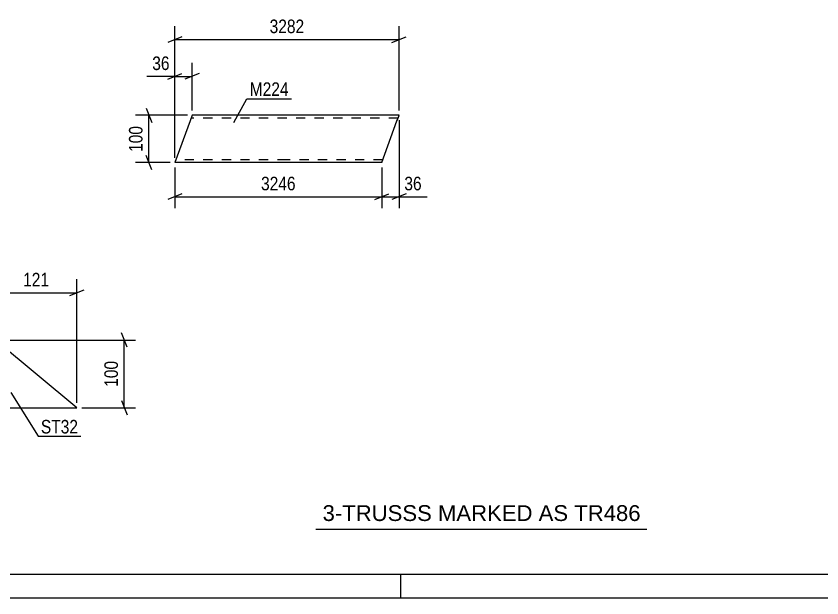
# Model space of a CAD drawing. Header units: millimetres. Extents: x 0 to 841, y 0 to 594.
# Drawn here: x 339.7 to 510, y 0 to 123 of the extents above; entities that cross this region are included whole.
import ezdxf

# ---------------------------------------------------------------- set-up
doc = ezdxf.new("R2010")
doc.units = ezdxf.units.MM
doc.linetypes.add('DXK_LINE_DOT2', pattern=[3.9198, 1.9599, -1.9599])
doc.styles.add('Arial', font='ARIAL.TTF', dxfattribs={"height": 0.2})
doc.styles.add('Arial Narrow', font='ARIALN.TTF', dxfattribs={"height": 0.2})

# ---------------------------------------------------------------- blocks, each defined once
blk = doc.blocks.new('Unknown-318893504-1135')
at = {"color": 5, "linetype": 'Continuous'}
for p, q in [((5, 5), (836, 5)), ((421, 0), (421, 5)), ((0, 0), (841, 0))]:
    blk.add_line(p, q, dxfattribs=at)
blk = doc.blocks.new('Part-318893504-1888 - 1872')
at = {"color": 2, "linetype": 'Continuous'}
for p, q in [((335.27, 42.35), (335.27, 54.49)), ((352.54, 40.2), (335.27, 54.49)), ((337.41, 40.2), (335.27, 42.35)), ((337.41, 40.2), (352.54, 40.2))]:
    blk.add_line(p, q, dxfattribs=at)
blk = doc.blocks.new('Part-318893504-5694 - 5688')
at = {"color": 2, "linetype": 'Continuous'}
for p, q in [((376.43, 100.79), (373.23, 91.99)), ((376.87, 101.99), (376.43, 100.79)), ((396.87, 101.99), (376.87, 101.99)), ((420.61, 101.99), (396.97, 101.99)), ((416.97, 91.99), (420.17, 100.79)), ((420.58, 101.9), (420.17, 100.79)), ((420.58, 101.9), (420.61, 101.99)), ((396.87, 91.99), (373.23, 91.99)), ((416.97, 91.99), (396.97, 91.99))]:
    blk.add_line(p, q, dxfattribs=at)
at = {"color": 7, "linetype": 'DXK_LINE_DOT2'}
for p, q in [((396.87, 101.39), (376.65, 101.39)), ((420.39, 101.39), (396.97, 101.39)), ((420.17, 100.79), (420.48, 101.64)), ((396.87, 92.59), (373.45, 92.59)), ((417.19, 92.59), (396.97, 92.59))]:
    blk.add_line(p, q, dxfattribs=at)
blk = doc.blocks.new('StraightDimension-318893504-1914 - 1872')
at = {"color": 7, "linetype": 'Continuous'}
for p, q in [((335.27, 55.49), (335.27, 67.34)), ((352.54, 41.2), (352.54, 67.34)), ((336.77, 65.09), (333.77, 63.89)), ((351.04, 63.89), (354.04, 65.09)), ((335.27, 64.49), (352.54, 64.49))]:
    blk.add_line(p, q, dxfattribs=at)
at = {"color": 0}
blk.add_wipeout([(347.24, 65.24), (347.24, 69.44), (340.56, 69.44), (340.56, 65.24)], dxfattribs=at)
at = {"color": 3, "style": 'Arial Narrow'}
blk.add_text('121', height=2.863, dxfattribs=at).set_placement((341.16, 65.84))
blk = doc.blocks.new('StraightDimension-318893504-1890 - 1872')
at = {"color": 7, "linetype": 'Continuous'}
for p, q in [((363.14, 52.99), (361.94, 55.99)), ((336.27, 54.49), (364.94, 54.49)), ((362.54, 40.2), (362.54, 54.49)), ((361.94, 41.7), (363.14, 38.7)), ((353.54, 40.2), (364.94, 40.2))]:
    blk.add_line(p, q, dxfattribs=at)
at = {"color": 0}
blk.add_wipeout([(361.79, 50.69), (357.59, 50.69), (357.59, 44.01), (361.79, 44.01)], dxfattribs=at)
at = {"color": 3, "style": 'Arial Narrow'}
blk.add_text('100', height=2.863, rotation=90.0002, dxfattribs=at).set_placement((361.19, 44.61))
blk = doc.blocks.new('StraightDimension-318893504-5753 - 5688')
at = {"color": 7, "linetype": 'Continuous'}
for p, q in [((367.14, 103.49), (368.34, 100.49)), ((375.87, 101.99), (364.89, 101.99)), ((367.74, 91.99), (367.74, 101.99)), ((372.23, 91.99), (364.89, 91.99)), ((368.34, 90.49), (367.14, 93.49))]:
    blk.add_line(p, q, dxfattribs=at)
at = {"color": 0}
blk.add_wipeout([(366.99, 100.33), (362.79, 100.33), (362.79, 93.65), (366.99, 93.65)], dxfattribs=at)
at = {"color": 3, "style": 'Arial Narrow'}
blk.add_text('100', height=2.863, rotation=90.0002, dxfattribs=at).set_placement((366.39, 94.25))
blk = doc.blocks.new('StraightDimension-318893504-5697 - 5688')
at = {"color": 7, "linetype": 'Continuous'}
for p, q in [((373.23, 92.99), (373.23, 120.86)), ((420.61, 102.99), (420.61, 120.86)), ((374.73, 118.61), (371.73, 117.41)), ((373.23, 118.01), (420.61, 118.01)), ((419.11, 117.41), (422.11, 118.61))]:
    blk.add_line(p, q, dxfattribs=at)
at = {"color": 0}
blk.add_wipeout([(401.18, 118.76), (401.18, 122.96), (392.66, 122.96), (392.66, 118.76)], dxfattribs=at)
at = {"color": 3, "style": 'Arial Narrow'}
blk.add_text('3282', height=2.863, dxfattribs=at).set_placement((393.26, 119.36))
blk = doc.blocks.new('StraightDimension-318893504-5708 - 5688')
at = {"color": 7, "linetype": 'Continuous'}
for p, q in [((373.23, 90.99), (373.23, 82.39)), ((416.97, 90.99), (416.97, 82.39)), ((374.73, 85.39), (371.73, 84.19)), ((415.47, 84.19), (418.47, 85.39)), ((373.23, 84.79), (416.97, 84.79))]:
    blk.add_line(p, q, dxfattribs=at)
at = {"color": 0}
blk.add_wipeout([(399.36, 85.54), (399.36, 89.74), (390.84, 89.74), (390.84, 85.54)], dxfattribs=at)
at = {"color": 3, "style": 'Arial Narrow'}
blk.add_text('3246', height=2.863, dxfattribs=at).set_placement((391.44, 86.14))
blk = doc.blocks.new('StraightDimension-318893504-5720 - 5688')
at = {"color": 7, "linetype": 'Continuous'}
for p, q in [((420.61, 100.99), (420.61, 82.39)), ((416.97, 90.99), (416.97, 82.39)), ((415.47, 84.19), (418.47, 85.39)), ((422.11, 85.39), (419.11, 84.19)), ((416.97, 84.79), (420.61, 84.79))]:
    blk.add_line(p, q, dxfattribs=at)
at = {"color": 0}
blk.add_wipeout([(425.99, 85.54), (425.99, 89.74), (421.13, 89.74), (421.13, 85.54)], dxfattribs=at)
at = {"color": 7, "linetype": 'Continuous'}
blk.add_line((420.61, 84.79), (426.52, 84.79), dxfattribs=at)
blk.add_line((420.61, 84.79), (426.52, 84.79), dxfattribs=at)
at = {"color": 3, "style": 'Arial Narrow'}
blk.add_text('36', height=2.863, dxfattribs=at).set_placement((421.73, 86.14))
blk = doc.blocks.new('StraightDimension-318893504-5733 - 5688')
at = {"color": 7, "linetype": 'Continuous'}
for p, q in [((373.23, 92.99), (373.23, 113.06)), ((376.87, 102.99), (376.87, 113.06)), ((371.73, 109.61), (374.73, 110.81)), ((378.37, 110.81), (375.37, 109.61)), ((373.23, 110.21), (376.87, 110.21))]:
    blk.add_line(p, q, dxfattribs=at)
at = {"color": 0}
blk.add_wipeout([(372.7, 110.96), (372.7, 115.16), (367.85, 115.16), (367.85, 110.96)], dxfattribs=at)
at = {"color": 7, "linetype": 'Continuous'}
blk.add_line((373.23, 110.21), (367.32, 110.21), dxfattribs=at)
blk.add_line((373.23, 110.21), (367.32, 110.21), dxfattribs=at)
at = {"color": 3, "style": 'Arial Narrow'}
blk.add_text('36', height=2.863, dxfattribs=at).set_placement((368.45, 111.56))
blk = doc.blocks.new('Unknown-318893504-13759')
at = {"color": 7, "linetype": 'Continuous'}
blk.add_line((403, 14.5), (473, 14.5), dxfattribs=at)
at = {"color": 7, "style": 'Arial'}
blk.add_text('3-TRUSSS MARKED AS TR486', height=3.3428, dxfattribs=at).set_placement((404.45, 16.25))
blk = doc.blocks.new('Mark-318893504-1884 - 1872')
at = {"color": 0}
blk.add_wipeout([(352.76, 34.75), (352.76, 37.75), (344.91, 37.75), (344.91, 34.75)], dxfattribs=at)
blk.add_wipeout([(352.76, 34.75), (352.76, 37.75), (344.91, 37.75), (344.91, 34.75)], dxfattribs=at)
at = {"color": 30, "linetype": 'Continuous'}
for p, q in [((338.54, 43.43), (344.31, 34.15)), ((344.31, 34.15), (353.36, 34.15))]:
    blk.add_line(p, q, dxfattribs=at)
at = {"color": 3, "style": 'Arial Narrow'}
blk.add_text('ST32', height=2.863, dxfattribs=at).set_placement((344.91, 34.75))
blk = doc.blocks.new('Mark-318893504-5690 - 5688')
at = {"color": 0}
blk.add_wipeout([(397.27, 106.09), (397.27, 109.09), (389.05, 109.09), (389.05, 106.09)], dxfattribs=at)
blk.add_wipeout([(397.27, 106.09), (397.27, 109.09), (389.05, 109.09), (389.05, 106.09)], dxfattribs=at)
at = {"color": 30, "linetype": 'Continuous'}
for p, q in [((385.71, 100.5), (388.45, 105.49)), ((388.45, 105.49), (397.87, 105.49))]:
    blk.add_line(p, q, dxfattribs=at)
at = {"color": 3, "style": 'Arial Narrow'}
blk.add_text('M224', height=2.863, dxfattribs=at).set_placement((389.05, 106.09))

msp = doc.modelspace()

# ---------------------------------------------------------------- block references
for name in ['Unknown-318893504-1135', 'Part-318893504-5694 - 5688', 'Part-318893504-1888 - 1872', 'Unknown-318893504-13759']:
    msp.add_blockref(name, (0, 0))

# ---------------------------------------------------------------- next in the draw order: block references
for name in ['StraightDimension-318893504-5753 - 5688', 'StraightDimension-318893504-1914 - 1872']:
    msp.add_blockref(name, (0, 0))

# ---------------------------------------------------------------- next in the draw order: block references
for name in ['StraightDimension-318893504-5697 - 5688', 'StraightDimension-318893504-5708 - 5688', 'StraightDimension-318893504-1890 - 1872']:
    msp.add_blockref(name, (0, 0))

# ---------------------------------------------------------------- next in the draw order: block references
for name in ['StraightDimension-318893504-5733 - 5688', 'Mark-318893504-5690 - 5688', 'StraightDimension-318893504-5720 - 5688', 'Mark-318893504-1884 - 1872']:
    msp.add_blockref(name, (0, 0))

doc.saveas('drawing.dxf')
